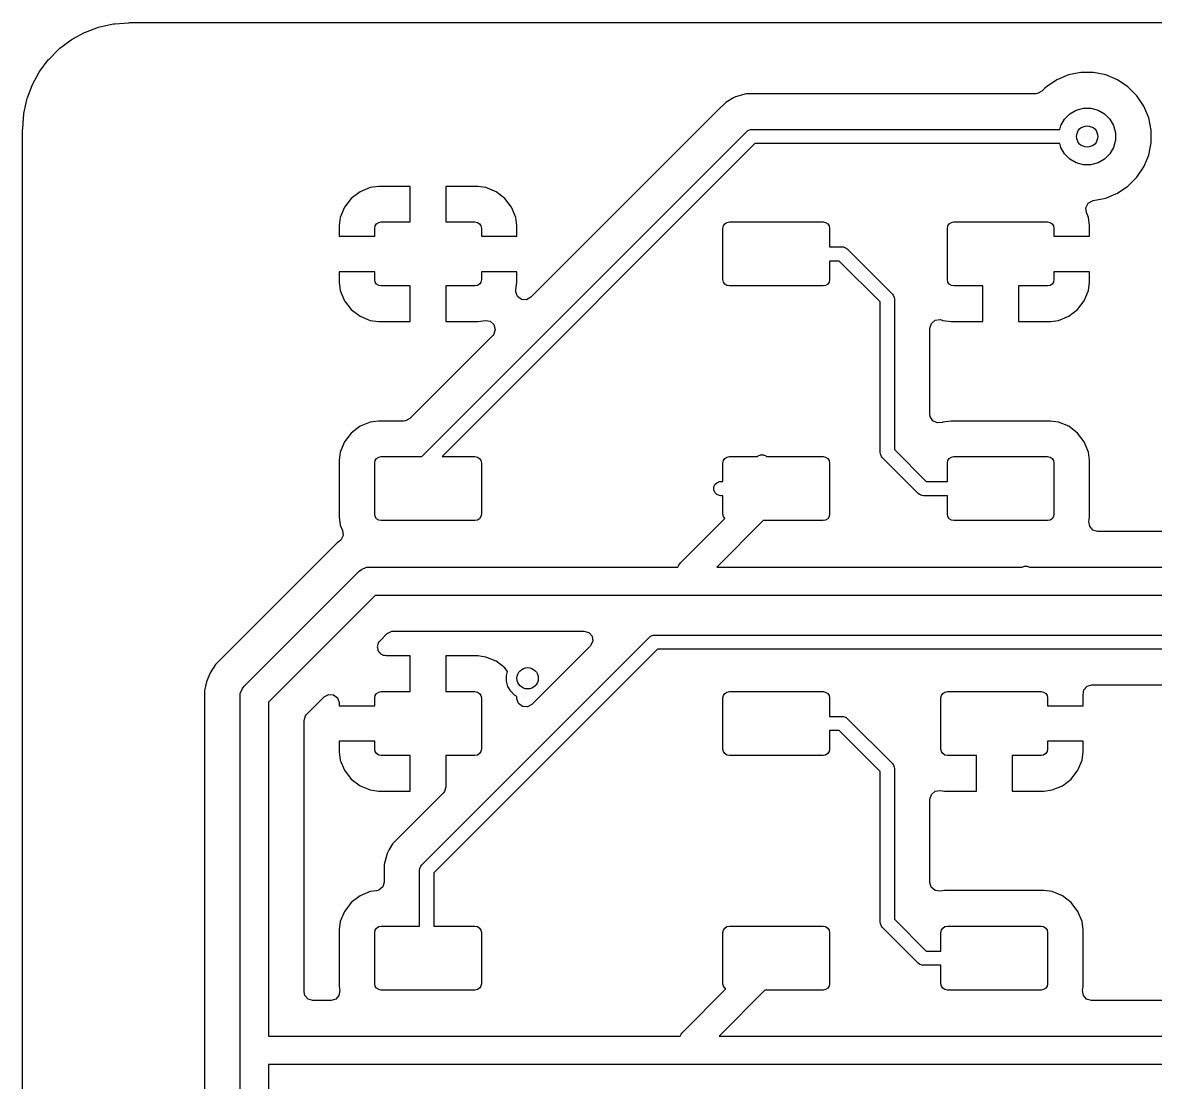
# Model space of a CAD drawing. Header units: millimetres. Extents: x 69 to 174, y -160 to -92.
# Drawn here: x 68.67 to 84.61, y -106.93 to -92.03 of the extents above; entities that cross this region are included whole.
import ezdxf

# ---------------------------------------------------------------- set-up
doc = ezdxf.new("R2010")
doc.units = ezdxf.units.MM
doc.layers.add('Front', color=13, linetype='CONTINUOUS', true_color=0xc83434)

msp = doc.modelspace()

# ---------------------------------------------------------------- linework, layer by layer
at = {"layer": 'Front', "linetype": 'CONTINUOUS'}
for p, q in [((69.554582, -92.161311), (69.738442, -92.092735)), ((69.738442, -92.092735), (69.7554, -92.087756)), ((69.7554, -92.087756), (69.947138, -92.046046)), ((69.947138, -92.046046), (69.964636, -92.04353)), ((69.964636, -92.04353), (70.164782, -92.029216)), ((70.164782, -92.029216), (70.173628, -92.0289)), ((70.173628, -92.0289), (70.235092, -92.0289)), ((70.235092, -92.0289), (172.534908, -92.0289)), ((69.194328, -92.389843), (69.351414, -92.27225)), ((69.351414, -92.27225), (69.366283, -92.262694)), ((69.366283, -92.262694), (69.53851, -92.168651)), ((69.53851, -92.168651), (69.554582, -92.161311)), ((69.042217, -92.540171), (69.180971, -92.401417)), ((69.180971, -92.401417), (69.194328, -92.389843)), ((68.91305, -92.710614), (69.030643, -92.553528)), ((69.030643, -92.553528), (69.042217, -92.540171)), ((68.809451, -92.89771), (68.903494, -92.725483)), ((68.903494, -92.725483), (68.91305, -92.710614)), ((83.387332, -92.764106), (83.223459, -92.831983)), ((83.387341, -92.764103), (83.387332, -92.764106)), ((83.561306, -92.7295), (83.387341, -92.764103)), ((83.561309, -92.7295), (83.561306, -92.7295)), ((83.738691, -92.7295), (83.561309, -92.7295)), ((83.738694, -92.7295), (83.738691, -92.7295)), ((83.912658, -92.764103), (83.738694, -92.7295)), ((83.912667, -92.764106), (83.912658, -92.764103)), ((84.07654, -92.831983), (83.912667, -92.764106)), ((68.733535, -93.097642), (68.802111, -92.913782)), ((68.802111, -92.913782), (68.809451, -92.89771)), ((83.223446, -92.83199), (83.075966, -92.930534)), ((83.223459, -92.831983), (83.223446, -92.83199)), ((84.076553, -92.83199), (84.07654, -92.831983)), ((84.224034, -92.930535), (84.076553, -92.83199)), ((78.673975, -93.085888), (78.56383, -93.149479)), ((78.673978, -93.085886), (78.673975, -93.085888)), ((78.70076, -93.070423), (78.673978, -93.085886)), ((78.853487, -93.0295), (78.70076, -93.070423)), ((79.011602, -93.0295), (78.853487, -93.0295)), ((82.925639, -93.0295), (79.011602, -93.0295)), ((82.951998, -93.026666), (82.925639, -93.0295)), ((83.013318, -92.993182), (82.951998, -93.026666)), ((83.055436, -92.951065), (83.013318, -92.993182)), ((83.075966, -92.930534), (83.055436, -92.951065)), ((84.224038, -92.930538), (84.224034, -92.930535)), ((84.349461, -93.055961), (84.224038, -92.930538)), ((84.349464, -93.055965), (84.349461, -93.055961)), ((84.448009, -93.203446), (84.349464, -93.055965)), ((68.686846, -93.306338), (68.728556, -93.1146)), ((68.728556, -93.1146), (68.733535, -93.097642)), ((78.563827, -93.149481), (78.452023, -93.261286)), ((78.56383, -93.149479), (78.563827, -93.149481)), ((83.496927, -93.260448), (83.59779, -93.233422)), ((83.59779, -93.233422), (83.70221, -93.233422)), ((83.70221, -93.233422), (83.803073, -93.260448)), ((84.448016, -93.203459), (84.448009, -93.203446)), ((84.515893, -93.367332), (84.448016, -93.203459)), ((68.670016, -93.523981), (68.681219, -93.367341)), ((68.681219, -93.367341), (68.684331, -93.323834)), ((68.684331, -93.323834), (68.686846, -93.306338)), ((78.452023, -93.261286), (75.821496, -95.891812)), ((83.280448, -93.476927), (83.332659, -93.386495)), ((83.332659, -93.386495), (83.406495, -93.312659)), ((83.406495, -93.312659), (83.496927, -93.260448)), ((83.803073, -93.260448), (83.893505, -93.312659)), ((83.893505, -93.312659), (83.967341, -93.386495)), ((83.967341, -93.386495), (84.019552, -93.476927)), ((84.515896, -93.367341), (84.515893, -93.367332)), ((84.550499, -93.541304), (84.515896, -93.367341)), ((68.6697, -93.532827), (68.670016, -93.523981)), ((68.6697, -94.883329), (68.6697, -93.532827)), ((74.289123, -98.132), (78.861834, -93.55929)), ((78.861834, -93.55929), (78.876987, -93.546853)), ((78.876987, -93.546853), (78.890372, -93.541309)), ((78.890372, -93.541309), (78.913036, -93.531921)), ((78.913036, -93.531921), (78.932545, -93.53)), ((78.932545, -93.53), (83.266227, -93.53)), ((83.266227, -93.53), (83.280448, -93.476927)), ((84.019552, -93.476927), (84.046578, -93.57779)), ((84.5505, -93.541306), (84.550499, -93.541304)), ((84.5505, -93.541309), (84.5505, -93.541306)), ((84.5505, -93.718691), (84.5505, -93.541309)), ((84.046578, -93.68221), (84.019552, -93.783073)), ((84.046578, -93.57779), (84.046578, -93.68221)), ((84.515894, -93.892666), (84.5505, -93.718691)), ((78.973966, -93.73), (74.571967, -98.132)), ((83.266227, -93.73), (78.973966, -93.73)), ((83.280448, -93.783073), (83.266227, -93.73)), ((83.332659, -93.873505), (83.280448, -93.783073)), ((83.406495, -93.947341), (83.332659, -93.873505)), ((83.967341, -93.873505), (83.893505, -93.947341)), ((84.019552, -93.783073), (83.967341, -93.873505)), ((83.496927, -93.999552), (83.406495, -93.947341)), ((83.59779, -94.026578), (83.496927, -93.999552)), ((83.70221, -94.026578), (83.59779, -94.026578)), ((83.803073, -93.999552), (83.70221, -94.026578)), ((83.893505, -93.947341), (83.803073, -93.999552)), ((84.448013, -94.056547), (84.515894, -93.892666)), ((84.349464, -94.204035), (84.448013, -94.056547)), ((73.560975, -94.347187), (73.417458, -94.406633)), ((73.56098, -94.347185), (73.560975, -94.347187)), ((73.676329, -94.332), (73.56098, -94.347185)), ((74.125, -94.332), (73.676329, -94.332)), ((74.125, -94.832), (74.125, -94.332)), ((75.073671, -94.332), (74.625, -94.332)), ((74.625, -94.332), (74.625, -94.832)), ((75.189019, -94.347185), (75.073671, -94.332)), ((75.189024, -94.347187), (75.189019, -94.347185)), ((75.332541, -94.406633), (75.189024, -94.347187)), ((84.076547, -94.428013), (84.224035, -94.329464)), ((84.224035, -94.329464), (84.349464, -94.204035)), ((73.294207, -94.501207), (73.199633, -94.624457)), ((73.417457, -94.406633), (73.294207, -94.501207)), ((73.417458, -94.406633), (73.417457, -94.406633)), ((75.455792, -94.501207), (75.332541, -94.406633)), ((75.550366, -94.624457), (75.455792, -94.501207)), ((83.732717, -94.531689), (83.912658, -94.495896)), ((83.912658, -94.495896), (83.912661, -94.495894)), ((83.912661, -94.495894), (83.912666, -94.495894)), ((83.912666, -94.495894), (84.052535, -94.437958)), ((84.052535, -94.437958), (84.07654, -94.428016)), ((84.07654, -94.428015), (84.076547, -94.428013)), ((84.07654, -94.428016), (84.07654, -94.428015)), ((73.199633, -94.624458), (73.140187, -94.767975)), ((73.199633, -94.624457), (73.199633, -94.624458)), ((75.550366, -94.624458), (75.550366, -94.624457)), ((75.609812, -94.767975), (75.550366, -94.624458)), ((83.632594, -94.631513), (83.663869, -94.569034)), ((83.640063, -94.700983), (83.632594, -94.631513)), ((83.663869, -94.569034), (83.723958, -94.533382)), ((83.723958, -94.533382), (83.732746, -94.531838)), ((83.732746, -94.531838), (83.732717, -94.531689)), ((73.140185, -94.76798), (73.125, -94.883329)), ((73.140187, -94.767975), (73.140185, -94.76798)), ((73.65136, -94.85836), (73.680558, -94.838851)), ((73.680558, -94.838851), (73.715, -94.832)), ((73.715, -94.832), (74.125, -94.832)), ((74.625, -94.832), (75.035, -94.832)), ((75.035, -94.832), (75.069442, -94.838851)), ((75.069442, -94.838851), (75.09864, -94.85836)), ((75.609814, -94.76798), (75.609812, -94.767975)), ((75.625, -94.883329), (75.609814, -94.76798)), ((78.55136, -94.85836), (78.580558, -94.838851)), ((78.580558, -94.838851), (78.615, -94.832)), ((78.615, -94.832), (79.935, -94.832)), ((79.935, -94.832), (79.969442, -94.838851)), ((79.969442, -94.838851), (79.99864, -94.85836)), ((81.70936, -94.85836), (81.738558, -94.838851)), ((81.738558, -94.838851), (81.773, -94.832)), ((81.773, -94.832), (83.093, -94.832)), ((83.093, -94.832), (83.127442, -94.838851)), ((83.127442, -94.838851), (83.15664, -94.85836)), ((83.667813, -94.767978), (83.640063, -94.700983)), ((83.667814, -94.76798), (83.667813, -94.767978)), ((83.683, -94.883329), (83.667814, -94.76798)), ((68.6697, -95.68067), (68.6697, -94.883329)), ((73.125, -94.883329), (73.125, -95.032)), ((73.625, -94.922), (73.631851, -94.887558)), ((73.625, -95.032), (73.625, -94.922)), ((73.631851, -94.887558), (73.65136, -94.85836)), ((75.09864, -94.85836), (75.118149, -94.887558)), ((75.118149, -94.887558), (75.125, -94.922)), ((75.125, -94.922), (75.125, -95.032)), ((75.625, -95.032), (75.625, -94.883329)), ((78.525, -94.922), (78.531851, -94.887558)), ((78.525, -95.642), (78.525, -94.922)), ((78.531851, -94.887558), (78.55136, -94.85836)), ((79.99864, -94.85836), (80.018149, -94.887558)), ((80.018149, -94.887558), (80.025, -94.922)), ((80.025, -94.922), (80.025, -95.182)), ((81.683, -94.922), (81.689851, -94.887558)), ((81.683, -95.642), (81.683, -94.922)), ((81.689851, -94.887558), (81.70936, -94.85836)), ((83.15664, -94.85836), (83.176149, -94.887558)), ((83.176149, -94.887558), (83.183, -94.922)), ((83.183, -94.922), (83.183, -95.032)), ((83.683, -95.032), (83.683, -94.883329)), ((73.125, -95.032), (73.625, -95.032)), ((75.125, -95.032), (75.625, -95.032)), ((83.183, -95.032), (83.683, -95.032)), ((80.025, -95.182), (80.203545, -95.182)), ((80.203545, -95.182), (80.223054, -95.183921)), ((80.223054, -95.183921), (80.259102, -95.198853)), ((80.259102, -95.198853), (80.274256, -95.211289)), ((80.274256, -95.211289), (80.908255, -95.845289)), ((80.162123, -95.382), (80.025, -95.382)), ((80.025, -95.382), (80.025, -95.642)), ((80.737545, -95.957421), (80.162123, -95.382)), ((73.625, -95.532), (73.125, -95.532)), ((73.125, -95.532), (73.125, -95.68067)), ((73.625, -95.642), (73.625, -95.532)), ((75.625, -95.532), (75.125, -95.532)), ((75.125, -95.532), (75.125, -95.642)), ((75.625, -95.680669), (75.625, -95.532)), ((83.683, -95.532), (83.183, -95.532)), ((83.183, -95.532), (83.183, -95.642)), ((83.683, -95.68067), (83.683, -95.532)), ((68.6697, -121.3444), (68.6697, -95.68067)), ((73.125, -95.68067), (73.140185, -95.796019)), ((73.140185, -95.796019), (73.140187, -95.796024)), ((73.140187, -95.796024), (73.199633, -95.939541)), ((73.631851, -95.676442), (73.625, -95.642)), ((73.65136, -95.70564), (73.631851, -95.676442)), ((73.680558, -95.725149), (73.65136, -95.70564)), ((73.715, -95.732), (73.680558, -95.725149)), ((74.125, -95.732), (73.715, -95.732)), ((74.125, -96.232), (74.125, -95.732)), ((75.035, -95.732), (74.625, -95.732)), ((74.625, -95.732), (74.625, -96.232)), ((75.069442, -95.725149), (75.035, -95.732)), ((75.09864, -95.70564), (75.069442, -95.725149)), ((75.118149, -95.676442), (75.09864, -95.70564)), ((75.125, -95.642), (75.118149, -95.676442)), ((75.610131, -95.812977), (75.610876, -95.787945)), ((75.610876, -95.787945), (75.625, -95.680669)), ((78.531851, -95.676442), (78.525, -95.642)), ((78.55136, -95.70564), (78.531851, -95.676442)), ((78.580558, -95.725149), (78.55136, -95.70564)), ((78.615, -95.732), (78.580558, -95.725149)), ((79.935, -95.732), (78.615, -95.732)), ((79.969442, -95.725149), (79.935, -95.732)), ((79.99864, -95.70564), (79.969442, -95.725149)), ((80.018149, -95.676442), (79.99864, -95.70564)), ((80.025, -95.642), (80.018149, -95.676442)), ((81.689851, -95.676442), (81.683, -95.642)), ((81.70936, -95.70564), (81.689851, -95.676442)), ((81.738558, -95.725149), (81.70936, -95.70564)), ((81.773, -95.732), (81.738558, -95.725149)), ((82.183, -95.732), (81.773, -95.732)), ((82.183, -96.232), (82.183, -95.732)), ((83.093, -95.732), (82.683, -95.732)), ((82.683, -95.732), (82.683, -96.232)), ((83.127442, -95.725149), (83.093, -95.732)), ((83.15664, -95.70564), (83.127442, -95.725149)), ((83.176149, -95.676442), (83.15664, -95.70564)), ((83.183, -95.642), (83.176149, -95.676442)), ((83.608366, -95.939541), (83.667812, -95.796024)), ((83.667812, -95.796024), (83.667814, -95.796019)), ((83.667814, -95.796019), (83.683, -95.68067)), ((73.199633, -95.939541), (73.199633, -95.939542)), ((73.199633, -95.939542), (73.294207, -96.062792)), ((75.634548, -95.878441), (75.610131, -95.812977)), ((75.690481, -95.920313), (75.634548, -95.878441)), ((75.760173, -95.925297), (75.690481, -95.920313)), ((75.821496, -95.891812), (75.760173, -95.925297)), ((80.908255, -95.845289), (80.920692, -95.860442)), ((80.920692, -95.860442), (80.920692, -95.860443)), ((80.920692, -95.860443), (80.935624, -95.896491)), ((80.935624, -95.896491), (80.937545, -95.916)), ((80.937545, -95.916), (80.937545, -98.033578)), ((83.513792, -96.062792), (83.608366, -95.939542)), ((83.608366, -95.939542), (83.608366, -95.939541)), ((73.294207, -96.062792), (73.417458, -96.157366)), ((80.737545, -98.075), (80.737545, -95.957421)), ((83.390542, -96.157366), (83.513792, -96.062792)), ((73.417458, -96.157366), (73.560975, -96.216812)), ((73.560975, -96.216812), (73.56098, -96.216814)), ((73.56098, -96.216814), (73.676329, -96.232)), ((73.676329, -96.232), (74.125, -96.232)), ((74.625, -96.232), (75.073669, -96.232)), ((75.073669, -96.232), (75.180945, -96.217876)), ((75.180945, -96.217876), (75.24998, -96.228641)), ((75.24998, -96.228641), (75.302236, -96.275021)), ((75.302236, -96.275021), (75.321122, -96.34229)), ((81.438045, -96.327447), (81.45773, -96.260408)), ((81.45773, -96.260408), (81.510534, -96.214653)), ((81.510534, -96.214653), (81.579692, -96.204709)), ((81.579692, -96.204709), (81.609501, -96.212887)), ((81.609501, -96.212887), (81.618981, -96.216814)), ((81.618981, -96.216814), (81.61898, -96.216814)), ((81.61898, -96.216814), (81.734329, -96.232)), ((81.734329, -96.232), (82.183, -96.232)), ((82.683, -96.232), (83.131671, -96.232)), ((83.131671, -96.232), (83.247019, -96.216814)), ((83.247019, -96.216814), (83.247024, -96.216812)), ((83.247024, -96.216812), (83.390541, -96.157366)), ((83.390541, -96.157366), (83.390542, -96.157366)), ((75.284812, -96.428496), (74.118127, -97.595181)), ((75.300642, -96.40909), (75.284812, -96.428496)), ((75.321122, -96.34229), (75.300642, -96.40909)), ((81.438045, -97.536011), (81.438045, -96.327447)), ((81.441896, -97.566673), (81.438045, -97.536011)), ((73.417202, -97.7062), (73.293851, -97.800851)), ((73.417205, -97.706198), (73.417202, -97.706199)), ((73.417202, -97.706199), (73.417202, -97.7062)), ((73.560848, -97.646699), (73.417205, -97.706198)), ((73.560857, -97.646696), (73.560848, -97.646699)), ((73.676296, -97.6315), (73.560857, -97.646696)), ((74.030446, -97.6315), (73.676296, -97.6315)), ((74.056804, -97.628666), (74.030446, -97.6315)), ((74.118127, -97.595181), (74.056804, -97.628666)), ((81.477546, -97.626763), (81.441896, -97.566673)), ((81.540024, -97.65804), (81.477546, -97.626763)), ((81.609494, -97.650574), (81.540024, -97.65804)), ((81.618849, -97.646699), (81.609494, -97.650574)), ((81.618857, -97.646696), (81.618849, -97.646699)), ((81.734296, -97.6315), (81.618857, -97.646696)), ((83.131701, -97.6315), (81.734296, -97.6315)), ((83.247149, -97.646698), (83.131701, -97.6315)), ((83.247151, -97.646699), (83.247149, -97.646698)), ((83.390794, -97.706198), (83.247151, -97.646699)), ((83.390798, -97.7062), (83.390794, -97.706198)), ((83.514149, -97.800851), (83.390798, -97.7062)), ((73.246099, -97.863083), (73.199198, -97.924205)), ((73.293851, -97.800851), (73.246099, -97.863083)), ((83.6088, -97.924202), (83.514149, -97.800851)), ((73.199198, -97.924205), (73.139699, -98.067848)), ((83.668301, -98.067849), (83.6088, -97.924202)), ((73.139698, -98.06785), (73.1245, -98.183298)), ((73.1245, -98.183298), (73.1245, -98.980703)), ((73.139699, -98.067848), (73.139698, -98.06785)), ((73.625, -98.222), (73.631851, -98.187558)), ((73.631851, -98.187558), (73.65136, -98.15836)), ((73.65136, -98.15836), (73.680558, -98.138851)), ((73.680558, -98.138851), (73.715, -98.132)), ((73.715, -98.132), (74.289123, -98.132)), ((74.571967, -98.132), (75.035, -98.132)), ((75.035, -98.132), (75.069442, -98.138851)), ((75.069442, -98.138851), (75.09864, -98.15836)), ((75.09864, -98.15836), (75.118149, -98.187558)), ((75.118149, -98.187558), (75.125, -98.222)), ((78.525, -98.222), (78.531851, -98.187558)), ((78.531851, -98.187558), (78.55136, -98.15836)), ((78.55136, -98.15836), (78.580558, -98.138851)), ((78.580558, -98.138851), (78.615, -98.132)), ((78.615, -98.132), (79.009296, -98.132)), ((79.009296, -98.132), (79.018443, -98.122853)), ((79.018443, -98.122853), (79.054491, -98.107921)), ((79.054491, -98.107921), (79.093509, -98.107921)), ((79.093509, -98.107921), (79.129557, -98.122853)), ((79.129557, -98.122853), (79.138704, -98.132)), ((79.138704, -98.132), (79.935, -98.132)), ((79.935, -98.132), (79.969442, -98.138851)), ((79.969442, -98.138851), (79.99864, -98.15836)), ((79.99864, -98.15836), (80.018149, -98.187558)), ((80.018149, -98.187558), (80.025, -98.222)), ((80.739466, -98.094509), (80.737545, -98.075)), ((80.754398, -98.130557), (80.739466, -98.094509)), ((80.766834, -98.145711), (80.754398, -98.130557)), ((81.273834, -98.65271), (80.766834, -98.145711)), ((80.937545, -98.033578), (81.385966, -98.482)), ((81.683, -98.222), (81.689851, -98.187558)), ((81.689851, -98.187558), (81.70936, -98.15836)), ((81.70936, -98.15836), (81.738558, -98.138851)), ((81.738558, -98.138851), (81.773, -98.132)), ((81.773, -98.132), (83.093, -98.132)), ((83.093, -98.132), (83.127442, -98.138851)), ((83.127442, -98.138851), (83.15664, -98.15836)), ((83.15664, -98.15836), (83.176149, -98.187558)), ((83.176149, -98.187558), (83.183, -98.222)), ((83.668301, -98.06785), (83.668301, -98.067849)), ((83.668303, -98.067857), (83.668301, -98.06785)), ((83.683499, -98.183296), (83.668303, -98.067857)), ((83.683499, -98.183298), (83.683499, -98.183296)), ((83.683499, -98.1833), (83.683499, -98.183298)), ((83.6835, -98.980701), (83.683499, -98.1833)), ((73.625, -98.942), (73.625, -98.222)), ((75.125, -98.222), (75.125, -98.942)), ((78.525, -98.482), (78.525, -98.222)), ((80.025, -98.222), (80.025, -98.942)), ((81.683, -98.482), (81.683, -98.222)), ((83.183, -98.222), (83.183, -98.942)), ((78.411653, -98.526443), (78.439243, -98.498853)), ((78.439243, -98.498853), (78.475291, -98.483921)), ((78.475291, -98.483921), (78.4948, -98.482)), ((78.4948, -98.482), (78.525, -98.482)), ((81.385966, -98.482), (81.683, -98.482)), ((78.396721, -98.562491), (78.411653, -98.526443)), ((78.396721, -98.601509), (78.396721, -98.562491)), ((78.411653, -98.637557), (78.396721, -98.601509)), ((78.439243, -98.665147), (78.411653, -98.637557)), ((78.475291, -98.680079), (78.439243, -98.665147)), ((81.288987, -98.665147), (81.273834, -98.65271)), ((81.293082, -98.666843), (81.288987, -98.665147)), ((81.325036, -98.680079), (81.293082, -98.666843)), ((78.4948, -98.682), (78.475291, -98.680079)), ((78.525, -98.682), (78.4948, -98.682)), ((78.525, -98.942), (78.525, -98.682)), ((81.344545, -98.682), (81.325036, -98.680079)), ((81.683, -98.682), (81.344545, -98.682)), ((81.683, -98.942), (81.683, -98.682)), ((73.1245, -98.980703), (73.139696, -99.096142)), ((73.631851, -98.976442), (73.625, -98.942)), ((73.65136, -99.00564), (73.631851, -98.976442)), ((75.118149, -98.976442), (75.09864, -99.00564)), ((75.125, -98.942), (75.118149, -98.976442)), ((78.531851, -98.976442), (78.525, -98.942)), ((78.55084, -99.004862), (78.531851, -98.976442)), ((80.018149, -98.976442), (79.99864, -99.00564)), ((80.025, -98.942), (80.018149, -98.976442)), ((81.689851, -98.976442), (81.683, -98.942)), ((81.70936, -99.00564), (81.689851, -98.976442)), ((83.176149, -98.976442), (83.15664, -99.00564)), ((83.183, -98.942), (83.176149, -98.976442)), ((83.67886, -99.015945), (83.6835, -98.980701)), ((73.139696, -99.096142), (73.1397, -99.096154)), ((73.1397, -99.096154), (73.171743, -99.173513)), ((73.680558, -99.025149), (73.65136, -99.00564)), ((73.715, -99.032), (73.680558, -99.025149)), ((75.035, -99.032), (73.715, -99.032)), ((75.069442, -99.025149), (75.035, -99.032)), ((75.09864, -99.00564), (75.069442, -99.025149)), ((77.927524, -99.628179), (78.55084, -99.004862)), ((79.089387, -99.032), (78.436587, -99.6848)), ((79.935, -99.032), (79.089387, -99.032)), ((79.969442, -99.025149), (79.935, -99.032)), ((79.99864, -99.00564), (79.969442, -99.025149)), ((81.738558, -99.025149), (81.70936, -99.00564)), ((81.773, -99.032), (81.738558, -99.025149)), ((83.093, -99.032), (81.773, -99.032)), ((83.127442, -99.025149), (83.093, -99.032)), ((83.15664, -99.00564), (83.127442, -99.025149)), ((83.675152, -99.044116), (83.67886, -99.015945)), ((83.685297, -99.111811), (83.675152, -99.044116)), ((83.731052, -99.164615), (83.685297, -99.111811)), ((73.179212, -99.242982), (73.147937, -99.305461)), ((73.171743, -99.173513), (73.179212, -99.242982)), ((83.798091, -99.1843), (83.731052, -99.164615)), ((85.670226, -99.1843), (83.798091, -99.1843)), ((73.101198, -99.340688), (71.384432, -101.057454)), ((73.126074, -99.324067), (73.101198, -99.340688)), ((73.147937, -99.305461), (73.126074, -99.324067)), ((71.787124, -101.362579), (73.406324, -99.743378)), ((73.406324, -99.743378), (73.436631, -99.718506)), ((73.436631, -99.718506), (73.508727, -99.688643)), ((73.508727, -99.688643), (73.547745, -99.6848)), ((73.547745, -99.6848), (77.891751, -99.6848)), ((77.891751, -99.6848), (77.902651, -99.658486)), ((77.902651, -99.658486), (77.927524, -99.628179)), ((78.436587, -99.6848), (82.734834, -99.6848)), ((82.734834, -99.6848), (82.766891, -99.671521)), ((82.766891, -99.671521), (82.805909, -99.671521)), ((82.805909, -99.671521), (82.837966, -99.6848)), ((82.837966, -99.6848), (85.928903, -99.6848)), ((73.630588, -100.0848), (72.128545, -101.586842)), ((78.068945, -100.0848), (73.630588, -100.0848)), ((86.011745, -100.0848), (78.068945, -100.0848)), ((73.677732, -100.752573), (73.691, -100.734847)), ((73.691, -100.734847), (73.692851, -100.730797)), ((73.692851, -100.730797), (73.698883, -100.724319)), ((73.698883, -100.724319), (73.801583, -100.621619)), ((73.801583, -100.621619), (73.862906, -100.588134)), ((73.862906, -100.588134), (73.889264, -100.5853)), ((73.889264, -100.5853), (76.569048, -100.5853)), ((74.285834, -103.875689), (77.490234, -100.671289)), ((76.569048, -100.5853), (76.636087, -100.604985)), ((76.636087, -100.604985), (76.681842, -100.657789)), ((76.691786, -100.726947), (76.662761, -100.790503)), ((76.681842, -100.657789), (76.691786, -100.726947)), ((77.490234, -100.671289), (77.505388, -100.658853)), ((77.505388, -100.658853), (77.541436, -100.643921)), ((77.541436, -100.643921), (77.560945, -100.642)), ((77.560945, -100.642), (98.753923, -100.642)), ((73.66288, -100.820846), (73.665742, -100.807685)), ((73.670618, -100.841593), (73.66288, -100.820846)), ((73.663826, -100.794353), (73.673025, -100.774209)), ((73.665742, -100.807685), (73.663826, -100.794353)), ((73.67377, -100.863511), (73.670618, -100.841593)), ((73.673025, -100.774209), (73.677732, -100.752573)), ((73.682589, -100.873689), (73.67377, -100.863511)), ((73.687297, -100.88631), (73.682589, -100.873689)), ((73.705025, -100.899581), (73.687297, -100.88631)), ((77.602367, -100.842), (74.456545, -103.987822)), ((76.656729, -100.796981), (75.836681, -101.617028)), ((76.662761, -100.790503), (76.656729, -100.796981)), ((98.795345, -100.842), (77.602367, -100.842)), ((71.384432, -101.057454), (71.307767, -101.172192)), ((73.719525, -100.916315), (73.705025, -100.899581)), ((73.732446, -100.920109), (73.719525, -100.916315)), ((73.74323, -100.928182), (73.732446, -100.920109)), ((73.765318, -100.929761), (73.74323, -100.928182)), ((73.786564, -100.936), (73.765318, -100.929761)), ((74.125, -100.936), (73.786564, -100.936)), ((74.125, -101.436), (74.125, -100.936)), ((75.073671, -100.936), (74.625, -100.936)), ((74.625, -100.936), (74.625, -101.436)), ((75.189019, -100.951185), (75.073671, -100.936)), ((75.189024, -100.951187), (75.189019, -100.951185)), ((75.332541, -101.010633), (75.189024, -100.951187)), ((75.455792, -101.105207), (75.332541, -101.010633)), ((71.307767, -101.172192), (71.254966, -101.299667)), ((75.493651, -101.154545), (75.455792, -101.105207)), ((75.478567, -101.210842), (75.493651, -101.154545)), ((75.478567, -101.289158), (75.478567, -101.210842)), ((71.254963, -101.299679), (71.23105, -101.419896)), ((71.254966, -101.299667), (71.254963, -101.299679)), ((71.762251, -101.392886), (71.787124, -101.362579)), ((75.498836, -101.364805), (75.478567, -101.289158)), ((75.537994, -101.432628), (75.498836, -101.364805)), ((83.603157, -101.413645), (83.64954, -101.361391)), ((83.64954, -101.361391), (83.715328, -101.3425)), ((83.715328, -101.3425), (85.870168, -101.3425)), ((71.23105, -101.419902), (71.228045, -101.435007)), ((71.228045, -101.435007), (71.228045, -101.43501)), ((71.228045, -101.43501), (71.228045, -117.433056)), ((71.23105, -101.419896), (71.23105, -101.419902)), ((71.728545, -101.504), (71.732388, -101.464982)), ((71.728545, -106.449599), (71.728545, -101.504)), ((71.732388, -101.464982), (71.762251, -101.392886)), ((72.665364, -101.757838), (72.913319, -101.509883)), ((72.913319, -101.509883), (72.974642, -101.476398)), ((72.974642, -101.476398), (73.044334, -101.481382)), ((73.044334, -101.481382), (73.100267, -101.523254)), ((73.100267, -101.523254), (73.124684, -101.588718)), ((73.625, -101.526), (73.631851, -101.491558)), ((73.625, -101.636), (73.625, -101.526)), ((73.631851, -101.491558), (73.65136, -101.46236)), ((73.65136, -101.46236), (73.680558, -101.442851)), ((73.680558, -101.442851), (73.715, -101.436)), ((73.715, -101.436), (74.125, -101.436)), ((74.625, -101.436), (75.035, -101.436)), ((75.035, -101.436), (75.069442, -101.442851)), ((75.069442, -101.442851), (75.09864, -101.46236)), ((75.09864, -101.46236), (75.118149, -101.491558)), ((75.118149, -101.491558), (75.125, -101.526)), ((75.125, -101.526), (75.125, -102.246)), ((75.593372, -101.488006), (75.537994, -101.432628)), ((75.625, -101.506266), (75.593372, -101.488006)), ((75.625, -101.529347), (75.625, -101.506266)), ((75.625316, -101.538193), (75.625, -101.529347)), ((78.525, -101.526), (78.531851, -101.491558)), ((78.525, -102.246), (78.525, -101.526)), ((78.531851, -101.491558), (78.55136, -101.46236)), ((78.55136, -101.46236), (78.580558, -101.442851)), ((78.580558, -101.442851), (78.615, -101.436)), ((78.615, -101.436), (79.935, -101.436)), ((79.935, -101.436), (79.969442, -101.442851)), ((79.969442, -101.442851), (79.99864, -101.46236)), ((79.99864, -101.46236), (80.018149, -101.491558)), ((80.018149, -101.491558), (80.025, -101.526)), ((80.025, -101.526), (80.025, -101.786)), ((81.593, -101.526), (81.599851, -101.491558)), ((81.593, -102.246), (81.593, -101.526)), ((81.599851, -101.491558), (81.61936, -101.46236)), ((81.61936, -101.46236), (81.648558, -101.442851)), ((81.648558, -101.442851), (81.683, -101.436)), ((81.683, -101.436), (83.003, -101.436)), ((83.003, -101.436), (83.037442, -101.442851)), ((83.037442, -101.442851), (83.06664, -101.46236)), ((83.06664, -101.46236), (83.086149, -101.491558)), ((83.086149, -101.491558), (83.093, -101.526)), ((83.093, -101.526), (83.093, -101.636)), ((83.592388, -101.482679), (83.603157, -101.413645)), ((83.593, -101.487329), (83.592388, -101.482679)), ((83.593, -101.636), (83.593, -101.487329)), ((72.128545, -101.586842), (72.128545, -106.2824)), ((73.124684, -101.588718), (73.125, -101.597564)), ((73.125, -101.597564), (73.125, -101.636)), ((73.125, -101.636), (73.625, -101.636)), ((75.649733, -101.603657), (75.625316, -101.538193)), ((75.705666, -101.645529), (75.649733, -101.603657)), ((75.775358, -101.650513), (75.705666, -101.645529)), ((75.836681, -101.617028), (75.775358, -101.650513)), ((83.093, -101.636), (83.593, -101.636)), ((72.629045, -101.845519), (72.64873, -101.77848)), ((72.629045, -102.28467), (72.629045, -101.845519)), ((72.64873, -101.77848), (72.665364, -101.757838)), ((80.025, -101.786), (80.203545, -101.786)), ((80.203545, -101.786), (80.223054, -101.787921)), ((80.223054, -101.787921), (80.259102, -101.802853)), ((80.259102, -101.802853), (80.274256, -101.815289)), ((80.274256, -101.815289), (80.908255, -102.449289)), ((80.162123, -101.986), (80.025, -101.986)), ((80.025, -101.986), (80.025, -102.246)), ((80.737545, -102.561421), (80.162123, -101.986)), ((73.625, -102.136), (73.125, -102.136)), ((73.125, -102.136), (73.125, -102.28467)), ((73.625, -102.246), (73.625, -102.136)), ((83.593, -102.136), (83.093, -102.136)), ((83.093, -102.136), (83.093, -102.246)), ((83.593, -102.28467), (83.593, -102.136)), ((72.629045, -105.6579), (72.629045, -102.28467)), ((73.125, -102.28467), (73.140185, -102.400019)), ((73.631851, -102.280442), (73.625, -102.246)), ((73.65136, -102.30964), (73.631851, -102.280442)), ((73.680558, -102.329149), (73.65136, -102.30964)), ((73.715, -102.336), (73.680558, -102.329149)), ((75.069442, -102.329149), (75.035, -102.336)), ((75.09864, -102.30964), (75.069442, -102.329149)), ((75.118149, -102.280442), (75.09864, -102.30964)), ((75.125, -102.246), (75.118149, -102.280442)), ((78.531851, -102.280442), (78.525, -102.246)), ((78.55136, -102.30964), (78.531851, -102.280442)), ((78.580558, -102.329149), (78.55136, -102.30964)), ((78.615, -102.336), (78.580558, -102.329149)), ((79.969442, -102.329149), (79.935, -102.336)), ((79.99864, -102.30964), (79.969442, -102.329149)), ((80.018149, -102.280442), (79.99864, -102.30964)), ((80.025, -102.246), (80.018149, -102.280442)), ((81.599851, -102.280442), (81.593, -102.246)), ((81.61936, -102.30964), (81.599851, -102.280442)), ((81.648558, -102.329149), (81.61936, -102.30964)), ((81.683, -102.336), (81.648558, -102.329149)), ((83.037442, -102.329149), (83.003, -102.336)), ((83.06664, -102.30964), (83.037442, -102.329149)), ((83.086149, -102.280442), (83.06664, -102.30964)), ((83.093, -102.246), (83.086149, -102.280442)), ((83.577814, -102.400019), (83.593, -102.28467)), ((73.140185, -102.400019), (73.140187, -102.400024)), ((73.140187, -102.400024), (73.199633, -102.543541)), ((74.125, -102.336), (73.715, -102.336)), ((74.125, -102.836), (74.125, -102.336)), ((75.035, -102.336), (74.625, -102.336)), ((74.625, -102.336), (74.625, -102.777347)), ((79.935, -102.336), (78.615, -102.336)), ((80.908255, -102.449289), (80.920692, -102.464442)), ((80.920692, -102.464442), (80.922746, -102.469402)), ((80.922746, -102.469402), (80.935624, -102.500491)), ((82.093, -102.336), (81.683, -102.336)), ((82.093, -102.836), (82.093, -102.336)), ((83.003, -102.336), (82.593, -102.336)), ((82.593, -102.336), (82.593, -102.836)), ((83.518366, -102.543541), (83.577812, -102.400024)), ((83.577812, -102.400024), (83.577814, -102.400019)), ((73.199633, -102.543541), (73.199633, -102.543542)), ((73.199633, -102.543542), (73.294207, -102.666792)), ((80.737545, -104.679), (80.737545, -102.561421)), ((80.935624, -102.500491), (80.937545, -102.52)), ((80.937545, -102.52), (80.937545, -104.637578)), ((83.423792, -102.666792), (83.518366, -102.543542)), ((83.518366, -102.543542), (83.518366, -102.543541)), ((73.294207, -102.666792), (73.417458, -102.761366)), ((73.417458, -102.761366), (73.560975, -102.820812)), ((74.625, -102.777347), (74.605315, -102.844386)), ((83.157024, -102.820812), (83.300541, -102.761366)), ((83.300541, -102.761366), (83.300542, -102.761366)), ((83.300542, -102.761366), (83.423792, -102.666792)), ((73.560975, -102.820812), (73.56098, -102.820814)), ((73.56098, -102.820814), (73.676329, -102.836)), ((73.676329, -102.836), (74.125, -102.836)), ((74.588681, -102.865028), (73.876026, -103.577682)), ((74.605315, -102.844386), (74.588681, -102.865028)), ((81.438045, -102.950236), (81.45773, -102.883197)), ((81.438045, -104.121259), (81.438045, -102.950236)), ((81.45773, -102.883197), (81.510534, -102.837442)), ((81.510534, -102.837442), (81.578232, -102.827297)), ((81.578232, -102.827297), (81.644332, -102.836)), ((81.644332, -102.836), (82.093, -102.836)), ((82.593, -102.836), (83.041671, -102.836)), ((83.041671, -102.836), (83.157019, -102.820814)), ((83.157019, -102.820814), (83.157024, -102.820812)), ((73.876025, -103.577684), (73.828656, -103.65973)), ((73.876026, -103.577682), (73.876025, -103.577684)), ((73.796968, -103.714615), (73.756044, -103.867343)), ((73.828656, -103.65973), (73.796968, -103.714615)), ((73.756044, -103.867343), (73.756044, -103.867345)), ((73.756044, -103.867345), (73.756044, -104.035446)), ((74.256545, -103.9464), (74.258466, -103.926891)), ((74.258466, -103.926891), (74.273398, -103.890843)), ((74.273398, -103.890843), (74.285834, -103.875689)), ((73.756044, -104.035446), (73.756045, -104.035459)), ((73.756045, -104.035459), (73.756045, -104.116256)), ((74.256545, -104.736), (74.256545, -103.9464)), ((74.456545, -103.987822), (74.456545, -104.736)), ((73.648229, -104.239195), (73.560857, -104.250697)), ((73.683556, -104.22905), (73.648229, -104.239195)), ((73.73636, -104.183295), (73.683556, -104.22905)), ((73.756045, -104.116256), (73.73636, -104.183295)), ((81.456938, -104.187051), (81.438045, -104.121259)), ((81.509193, -104.233432), (81.456938, -104.187051)), ((81.578228, -104.244198), (81.509193, -104.233432)), ((81.644296, -104.2355), (81.578228, -104.244198)), ((83.041701, -104.2355), (81.644296, -104.2355)), ((83.157149, -104.250698), (83.041701, -104.2355)), ((73.293851, -104.404851), (73.202765, -104.523557)), ((73.417202, -104.3102), (73.293851, -104.404851)), ((73.417205, -104.310198), (73.417202, -104.310199)), ((73.417202, -104.310199), (73.417202, -104.3102)), ((73.560848, -104.250699), (73.417205, -104.310198)), ((73.560857, -104.250697), (73.560848, -104.250699)), ((83.157151, -104.250699), (83.157149, -104.250698)), ((83.300794, -104.310198), (83.157151, -104.250699)), ((83.300798, -104.3102), (83.300794, -104.310198)), ((83.424149, -104.404851), (83.300798, -104.3102)), ((83.5188, -104.528202), (83.424149, -104.404851)), ((73.199198, -104.528205), (73.139699, -104.671848)), ((73.202765, -104.523557), (73.199198, -104.528205)), ((83.578301, -104.671849), (83.5188, -104.528202)), ((73.139698, -104.67185), (73.1245, -104.787298)), ((73.139699, -104.671848), (73.139698, -104.67185)), ((80.739466, -104.698509), (80.737545, -104.679)), ((80.754398, -104.734557), (80.739466, -104.698509)), ((80.937545, -104.637578), (81.385966, -105.086)), ((83.578301, -104.67185), (83.578301, -104.671849)), ((83.578303, -104.671857), (83.578301, -104.67185)), ((83.593499, -104.787296), (83.578303, -104.671857)), ((73.1245, -104.787298), (73.1245, -105.584703)), ((73.625, -104.826), (73.631851, -104.791558)), ((73.625, -105.546), (73.625, -104.826)), ((73.631851, -104.791558), (73.65136, -104.76236)), ((73.65136, -104.76236), (73.680558, -104.742851)), ((73.680558, -104.742851), (73.715, -104.736)), ((73.715, -104.736), (74.256545, -104.736)), ((74.456545, -104.736), (75.035, -104.736)), ((75.035, -104.736), (75.069442, -104.742851)), ((75.069442, -104.742851), (75.09864, -104.76236)), ((75.09864, -104.76236), (75.118149, -104.791558)), ((75.118149, -104.791558), (75.125, -104.826)), ((75.125, -104.826), (75.125, -105.546)), ((78.525, -104.826), (78.531851, -104.791558)), ((78.525, -105.546), (78.525, -104.826)), ((78.531851, -104.791558), (78.55136, -104.76236)), ((78.55136, -104.76236), (78.580558, -104.742851)), ((78.580558, -104.742851), (78.615, -104.736)), ((78.615, -104.736), (79.935, -104.736)), ((79.935, -104.736), (79.969442, -104.742851)), ((79.969442, -104.742851), (79.99864, -104.76236)), ((79.99864, -104.76236), (80.018149, -104.791558)), ((80.018149, -104.791558), (80.025, -104.826)), ((80.025, -104.826), (80.025, -105.546)), ((80.766834, -104.749711), (80.754398, -104.734557)), ((81.273834, -105.25671), (80.766834, -104.749711)), ((81.593, -104.826), (81.599851, -104.791558)), ((81.593, -105.086), (81.593, -104.826)), ((81.599851, -104.791558), (81.61936, -104.76236)), ((81.61936, -104.76236), (81.648558, -104.742851)), ((81.648558, -104.742851), (81.683, -104.736)), ((81.683, -104.736), (83.003, -104.736)), ((83.003, -104.736), (83.037442, -104.742851)), ((83.037442, -104.742851), (83.06664, -104.76236)), ((83.06664, -104.76236), (83.086149, -104.791558)), ((83.086149, -104.791558), (83.093, -104.826)), ((83.093, -104.826), (83.093, -105.546)), ((83.593499, -104.787298), (83.593499, -104.787296)), ((83.593499, -104.7873), (83.593499, -104.787298)), ((83.5935, -105.584701), (83.593499, -104.7873)), ((81.385966, -105.086), (81.593, -105.086)), ((81.288987, -105.269147), (81.273834, -105.25671)), ((81.299545, -105.27352), (81.288987, -105.269147)), ((81.325036, -105.284079), (81.299545, -105.27352)), ((81.344545, -105.286), (81.325036, -105.284079)), ((81.593, -105.286), (81.344545, -105.286)), ((81.593, -105.546), (81.593, -105.286)), ((72.640251, -105.709411), (72.629045, -105.6579)), ((73.132006, -105.641717), (73.12124, -105.710752)), ((73.1245, -105.584703), (73.132006, -105.641717)), ((73.631851, -105.580442), (73.625, -105.546)), ((73.65136, -105.60964), (73.631851, -105.580442)), ((73.680558, -105.629149), (73.65136, -105.60964)), ((73.715, -105.636), (73.680558, -105.629149)), ((75.035, -105.636), (73.715, -105.636)), ((75.069442, -105.629149), (75.035, -105.636)), ((75.09864, -105.60964), (75.069442, -105.629149)), ((75.118149, -105.580442), (75.09864, -105.60964)), ((75.125, -105.546), (75.118149, -105.580442)), ((77.960324, -106.225779), (78.566408, -105.619694)), ((79.115787, -105.636), (78.469387, -106.2824)), ((78.531851, -105.580442), (78.525, -105.546)), ((78.55136, -105.60964), (78.531851, -105.580442)), ((78.566408, -105.619694), (78.55136, -105.60964)), ((79.935, -105.636), (79.115787, -105.636)), ((79.969442, -105.629149), (79.935, -105.636)), ((79.99864, -105.60964), (79.969442, -105.629149)), ((80.018149, -105.580442), (79.99864, -105.60964)), ((80.025, -105.546), (80.018149, -105.580442)), ((81.599851, -105.580442), (81.593, -105.546)), ((81.61936, -105.60964), (81.599851, -105.580442)), ((81.648558, -105.629149), (81.61936, -105.60964)), ((81.683, -105.636), (81.648558, -105.629149)), ((83.003, -105.636), (81.683, -105.636)), ((83.037442, -105.629149), (83.003, -105.636)), ((83.06664, -105.60964), (83.037442, -105.629149)), ((83.086149, -105.580442), (83.06664, -105.60964)), ((83.093, -105.546), (83.086149, -105.580442)), ((83.585994, -105.641715), (83.5935, -105.584701)), ((83.596139, -105.709411), (83.585994, -105.641715)), ((72.686006, -105.762215), (72.640251, -105.709411)), ((72.753045, -105.7819), (72.686006, -105.762215)), ((73.009067, -105.7819), (72.753045, -105.7819)), ((73.074859, -105.763007), (73.009067, -105.7819)), ((73.12124, -105.710752), (73.074859, -105.763007)), ((83.641894, -105.762215), (83.596139, -105.709411)), ((83.708933, -105.7819), (83.641894, -105.762215)), ((85.703026, -105.7819), (83.708933, -105.7819)), ((72.128545, -106.2824), (77.924551, -106.2824)), ((77.924551, -106.2824), (77.935451, -106.256086)), ((77.935451, -106.256086), (77.960324, -106.225779)), ((78.469387, -106.2824), (85.961703, -106.2824)), ((71.728545, -106.4496), (71.728545, -106.449599)), ((71.728545, -113.188), (71.728545, -106.4496)), ((86.044545, -106.6824), (72.128545, -106.6824)), ((72.128545, -106.6824), (72.128545, -112.97))]:
    msp.add_line(p, q, dxfattribs=at)
at = {"layer": 'Front'}
for centre in [(83.65, -93.63), (75.776, -101.25)]:
    msp.add_circle(centre, 0.15, dxfattribs=at)

doc.saveas('drawing.dxf')
